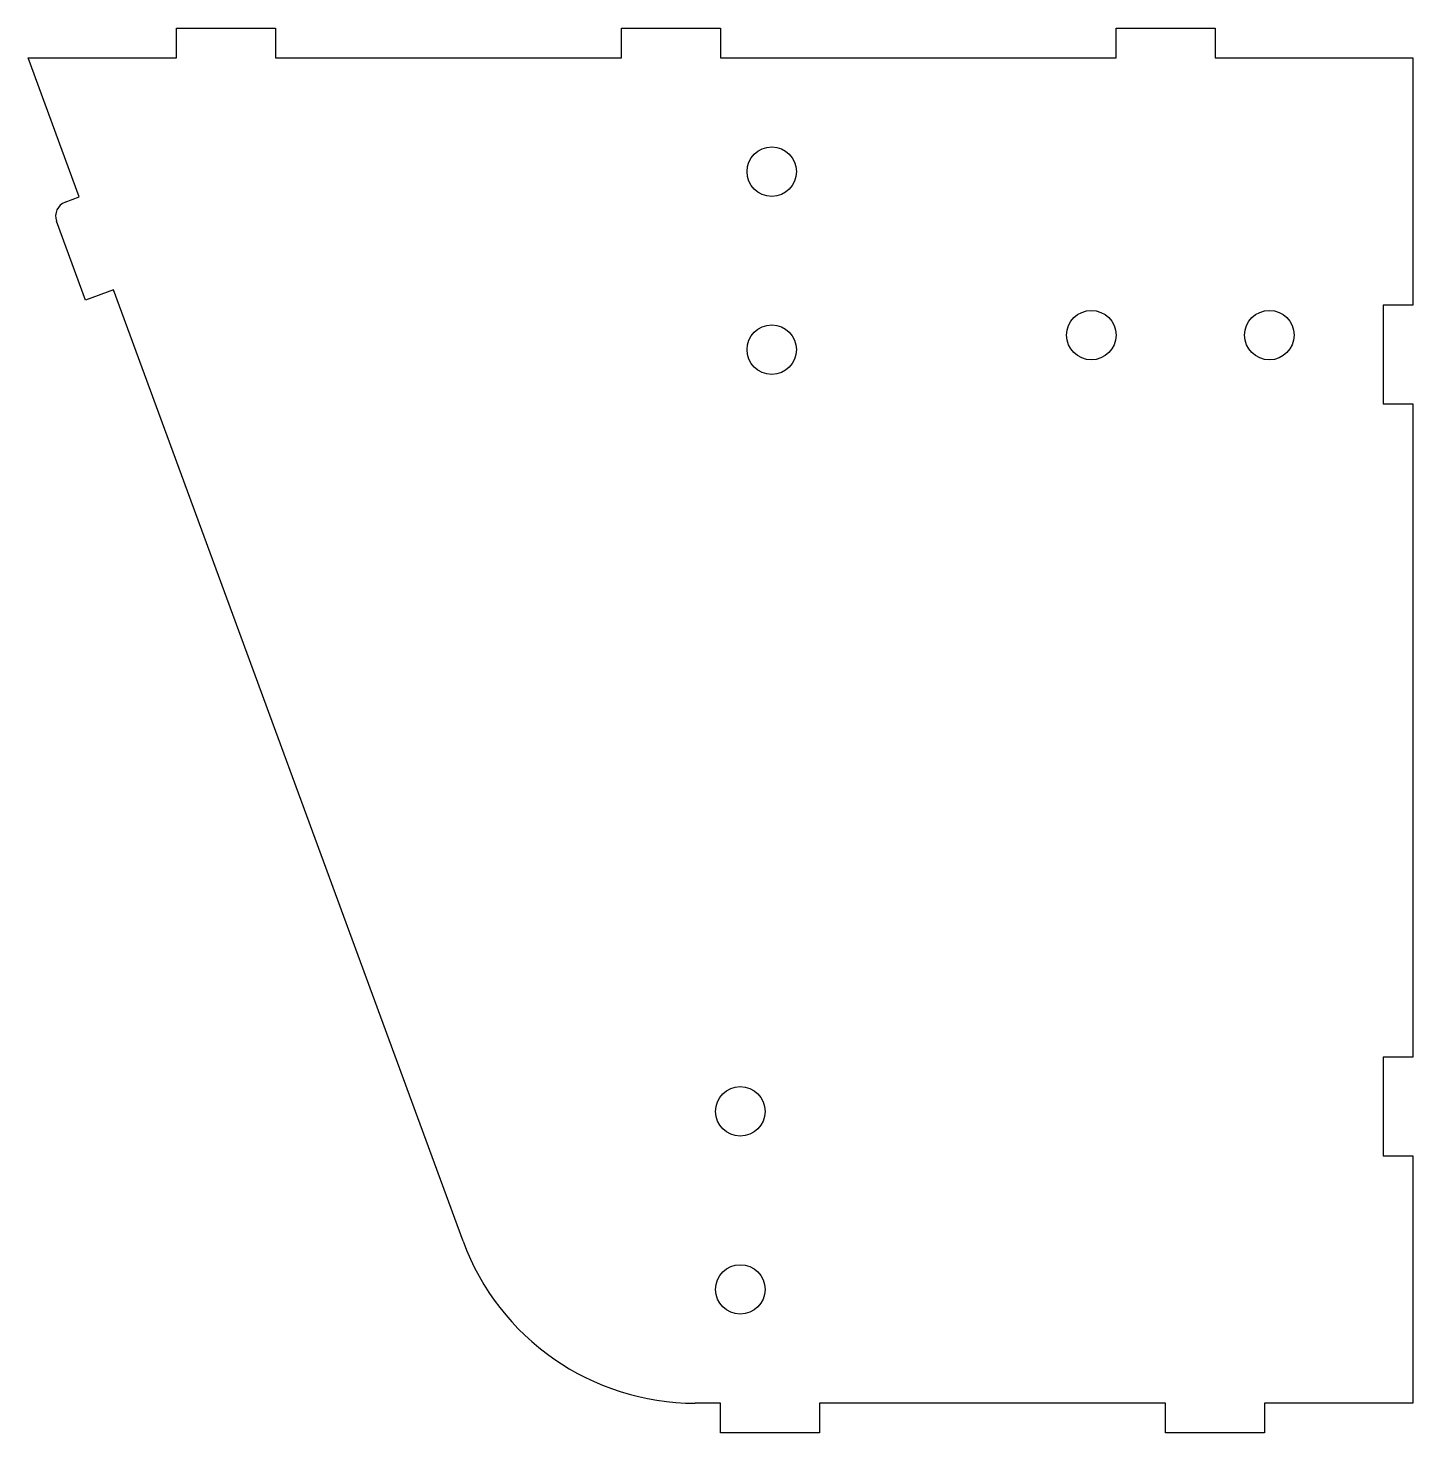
# Model space of a CAD drawing. Extents: x -126 to 14, y -63 to 79.
import ezdxf

# ---------------------------------------------------------------- set-up
doc = ezdxf.new("R2010")
doc.units = 0
doc.layers.add('VISIBLE', color=7, linetype='CONTINUOUS')

msp = doc.modelspace()

# ---------------------------------------------------------------- linework, layer by layer
at = {"layer": 'VISIBLE'}
for p, q in [((-111.13, 79.04), (-101.13, 79.04)), ((-111.13, 76.04), (-111.13, 79.04)), ((-101.13, 79.04), (-101.13, 76.04)), ((-66.13, 79.04), (-56.13, 79.04)), ((-66.13, 76.04), (-66.13, 79.04)), ((-56.13, 79.04), (-56.13, 76.04)), ((-16.13, 79.04), (-6.13, 79.04)), ((-16.13, 76.04), (-16.13, 79.04)), ((-6.13, 79.04), (-6.13, 76.04)), ((-126.13, 76.04), (-111.13, 76.04)), ((-120.96, 61.97), (-126.13, 76.04)), ((-101.13, 76.04), (-66.13, 76.04)), ((-56.13, 76.04), (-16.13, 76.04)), ((-6.13, 76.04), (13.87, 76.04)), ((13.87, 76.04), (13.87, 51.04)), ((-122.37, 61.45), (-120.96, 61.97)), ((-120.32, 51.54), (-123.26, 59.52)), ((-117.51, 52.58), (-120.32, 51.54)), ((-82.15, -43.62), (-117.51, 52.58)), ((10.87, 51.04), (10.87, 41.04)), ((13.87, 51.04), (10.87, 51.04)), ((10.87, 41.04), (13.87, 41.04)), ((13.87, 41.04), (13.87, -25)), ((10.87, -25), (10.87, -35)), ((13.87, -25), (10.87, -25)), ((10.87, -35), (13.87, -35)), ((13.87, -35), (13.87, -60)), ((-56.13, -60), (-58.69, -60)), ((-56.13, -63), (-56.13, -60)), ((-46.13, -60), (-46.13, -63)), ((-11.13, -60), (-46.13, -60)), ((-11.13, -63), (-11.13, -60)), ((-1.13, -60), (-1.13, -63)), ((13.87, -60), (-1.13, -60)), ((-46.13, -63), (-56.13, -63)), ((-1.13, -63), (-11.13, -63))]:
    msp.add_line(p, q, dxfattribs=at)
for centre in [(-50.95, 64.53), (-18.64, 48), (-0.64, 48), (-50.95, 46.53), (-54.13, -30.49), (-54.13, -48.49)]:
    msp.add_circle(centre, 2.5, dxfattribs=at)
for centre, radius, start, end in [((-121.85, 60.04), 1.5, 110.1797, 200.1797), ((-58.69, -35), 25, 200.1797, 270)]:
    msp.add_arc(centre, radius, start, end, dxfattribs=at)

doc.saveas('drawing.dxf')
